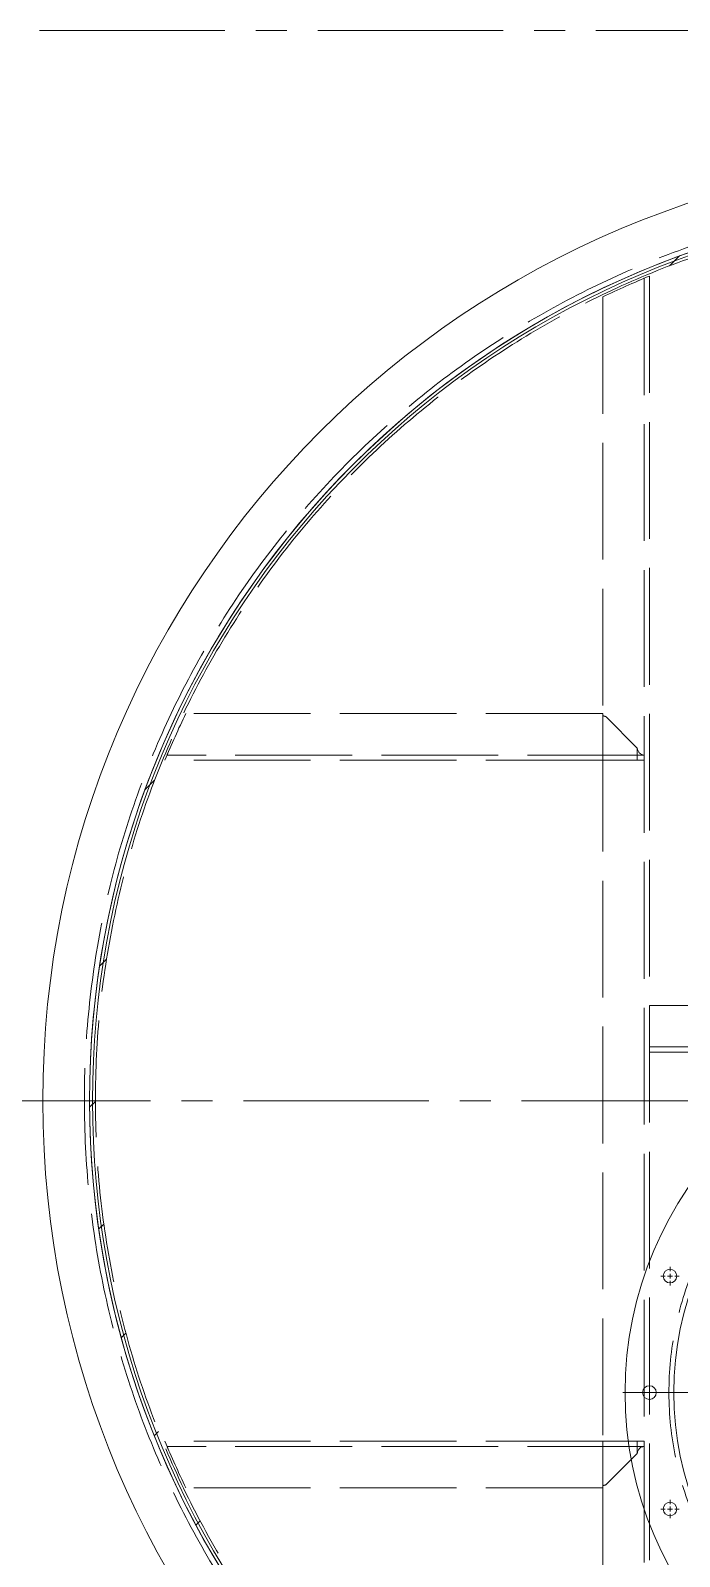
# Model space of a CAD drawing. Header units: millimetres. Extents: x 163705 to 1616509, y 81827 to 302547.
# Drawn here: x 1284949 to 1285616, y 143891 to 145460 of the extents above; entities that cross this region are included whole.
import ezdxf

# ---------------------------------------------------------------- set-up
doc = ezdxf.new("R2010")
doc.units = ezdxf.units.MM
doc.header["$LTSCALE"] = 10
doc.linetypes.add('ACAD_ISO02W100', pattern=[15, 12, -3])
doc.linetypes.add('CENTER2', pattern=[28.575000000000003, 19.05, -3.175, 3.175, -3.175])
for name, color, linetype, lineweight in [('1-中心线', 1, 'CENTER2', 0), ('1-虚线', 8, 'ACAD_ISO02W100', 0), ('1-设备轮廓', 2, 'Continuous', 18)]:
    doc.layers.add(name, color=color, linetype=linetype, lineweight=lineweight)

# ---------------------------------------------------------------- blocks, each defined once
blk = doc.blocks.new('SW_CENTERMARKSYMBOL_13')
at = {"layer": '1-中心线'}
for q in [(-1002.5, 0), (-927.4999999999999, 0)]:
    blk.add_line((-4.999999999999866, 0), q, dxfattribs=at)
blk = doc.blocks.new('SW_CENTERMARKSYMBOL_21')
at = {"layer": '1-中心线'}
for p, q in [((-4.999999999999866, 0), (-9.499999999999787, 0)), ((0, 0), (-2.499999999999725, 0)), ((0, 4.999999999999866), (0, 9.499999999999787)), ((0, 0), (0, 2.500000000000141)), ((0, 0), (0, -2.500000000000141)), ((0, 0), (2.500000000000141, 0)), ((5.000000000000282, 0), (9.500000000000203, 0)), ((0, -4.999999999999866), (0, -9.500000000000203))]:
    blk.add_line(p, q, dxfattribs=at)
blk = doc.blocks.new('SW_CENTERMARKSYMBOL_22')
at = {"layer": '1-中心线'}
for p, q in [((-5.000000000000282, 300.0000000000001), (-9.500000000000203, 300.0000000000001)), ((0, 300.0000000000001), (-2.500000000000141, 300.0000000000001)), ((0, 304.9999999999999), (0, 309.5000000000003)), ((0, 300.0000000000001), (0, 302.5000000000002)), ((0, 300.0000000000001), (0, 297.4999999999999)), ((0, 300.0000000000001), (2.499999999999725, 300.0000000000001)), ((4.999999999999866, 300.0000000000001), (9.499999999999787, 300.0000000000001)), ((0, 295.0000000000002), (0, 290.4999999999998)), ((-5.000000000000282, 0), (-9.500000000000203, 0)), ((0, 0), (-2.500000000000141, 0)), ((0, 5.000000000000074), (0, 9.499999999999995)), ((0, 0), (0, 2.500000000000141)), ((0, 0), (0, -2.499999999999933)), ((0, 0), (2.499999999999725, 0)), ((4.999999999999866, 0), (9.499999999999787, 0)), ((0, -4.999999999999866), (0, -9.499999999999995))]:
    blk.add_line(p, q, dxfattribs=at)
blk = doc.blocks.new('SW_CENTERMARKSYMBOL_23')
at = {"layer": '1-中心线'}
for p, q in [((-4.999999999999866, 0), (-9.499999999999787, 0)), ((0, 0), (-2.499999999999725, 0)), ((0, 5.000000000000074), (0, 9.499999999999995)), ((0, 0), (0, 2.500000000000141)), ((0, 0), (0, -2.499999999999933)), ((0, 0), (2.500000000000141, 0)), ((5.000000000000282, 0), (9.500000000000203, 0)), ((0, -4.999999999999866), (0, -9.499999999999995))]:
    blk.add_line(p, q, dxfattribs=at)
blk = doc.blocks.new('SW_CENTERMARKSYMBOL_37')
at = {"layer": '1-中心线'}
for p, q in [((0, 4.999999999999866), (0, 377.4999999999998)), ((-5.000000000000282, 0), (-377.5000000000001, 0)), ((0, 0), (-2.500000000000141, 0)), ((0, 0), (0, 2.499999999999933)), ((0, 0), (0, -2.500000000000141)), ((0, 0), (2.499999999999725, 0)), ((4.999999999999866, 0), (377.4999999999997, 0)), ((0, -5.000000000000074), (0, -377.5000000000001))]:
    blk.add_line(p, q, dxfattribs=at)
blk = doc.blocks.new('LFHBF-LC1-00A_俯视图')
at = {"layer": '1-虚线', "lineweight": 18}
h = blk.add_hatch(dxfattribs=at)
h.set_pattern_fill('ANSI31', color=256, scale=30, style=0)
h.set_pattern_definition([(45, (-1357.895826168232, -803.9953098043657), (-67.35192090801866, 67.35192090801866), [])])
edge = h.paths.add_edge_path(flags=0)
edge.add_arc((1002.5, 1308.982633047315), 925, 0, 360)
edge = h.paths.add_edge_path(flags=0)
edge.add_arc((1002.5, 1308.982633047315), 919, 0, 360)
for p, q in [((647.1999999999966, 2154.352912865572), (647.2000000000025, 463.6123532290555)), ((652.4999999999964, 2156.560948012958), (652.5000000000023, 461.40431808167)), ((604.4999999999968, 2135.109136677357), (604.5000000000025, 482.8561294172705)), ((604.499999999998, 1706.982633047314), (176.3734963699546, 1706.982633047312)), ((604.499999999998, 1706.982633047314), (604.4999999999984, 1658.982633047314)), ((640.0362277061395, 1671.446405341173), (608.0818861469274, 1703.400746900385)), ((647.1999999999985, 1664.282633047314), (157.1297201817401, 1664.282633047312)), ((640.0362277061395, 1671.446405341173), (640.0362277061395, 1658.982633047314)), ((647.1999999999985, 1664.282633047314), (647.1999999999985, 1658.982633047314)), ((604.4999999999984, 1658.982633047314), (154.9216850343546, 1658.982633047312)), ((604.4999999999984, 1658.982633047314), (640.0362277061395, 1658.982633047314)), ((647.1999999999985, 1658.982633047314), (640.0362277061395, 1658.982633047314)), ((652.4999999999982, 1406.982633047314), (652.4999999999982, 1358.982633047314)), ((1352.499999999998, 1406.982633047317), (652.4999999999982, 1406.982633047314)), ((1352.499999999998, 1364.282633047317), (652.4999999999982, 1364.282633047314)), ((1352.499999999998, 1358.982633047317), (652.4999999999982, 1358.982633047314)), ((604.5000000000009, 958.9826330473138), (154.9216850343566, 958.9826330473124)), ((604.5000000000009, 958.9826330473138), (604.5000000000009, 910.9826330473138)), ((604.5000000000009, 958.9826330473138), (640.036227706142, 958.9826330473138)), ((640.036227706142, 958.9826330473138), (640.036227706142, 946.5188607534542)), ((647.200000000001, 958.9826330473138), (640.036227706142, 958.9826330473138)), ((647.200000000001, 958.9826330473138), (647.200000000001, 953.6826330473139)), ((647.200000000001, 953.6826330473139), (157.1297201817424, 953.6826330473123)), ((640.036227706142, 946.5188607534542), (608.0818861469304, 914.5645191942431)), ((604.5000000000009, 910.9826330473138), (176.3734963699576, 910.9826330473122))]:
    blk.add_line(p, q, dxfattribs=at)
at = {"layer": '1-虚线', "lineweight": 18, "flags": 128}
for points in [[(647.1999999999966, 2154.352912865572), (646.8014572758707, 2154.185299100807), (645.6710778765614, 2153.708695351673), (643.9037984993056, 2152.959981244098), (641.56150321621, 2151.960925495856), (640.0362277061379, 2151.306213255363)], [(160.1764197919495, 1671.446405341172), (159.0050698046559, 1668.71211854267), (158.0140257079186, 1666.379386283764), (157.374613485084, 1664.864749861317), (157.1338857840522, 1664.29254416074), (157.1297201817401, 1664.282633047312)], [(160.1764197919515, 946.5188607534533), (159.005069804658, 949.2531475519554), (158.0140257079206, 951.5858798108611), (157.3746134850862, 953.1005162333081), (157.1338857840547, 953.6727219338841), (157.1297201817424, 953.6826330473123)]]:
    blk.add_lwpolyline(points, dxfattribs=at)
at = {"layer": '1-虚线', "lineweight": 18}
blk.add_circle((1002.5, 1308.982633047315), 919, dxfattribs=at)
for centre, radius, start, end in [((1002.5, 1308.982633047315), 930.3000000000002, 270.0619413953247, 270), ((1002.5, 1308.982633047315), 917.0000000000002, 112.4377467555621, 115.7232051767504), ((1002.5, 1308.982633047315), 917.0000000000002, 154.2767948232465, 157.562253244438), ((1002.5, 1008.982633047315), 329.9999999999998, 270.3525916378453, 270), ((1002.5, 1308.982633047315), 917.0000000000002, 202.4377467555681, 205.7232051767535)]:
    blk.add_arc(centre, radius, start, end, dxfattribs=at)
for centre, major_axis, ratio, start_param, end_param in [((570.2329110659714, 1702.982633047313), (38.05745781689393, 0), 0.1051042352656785, 0.1047197551197897, 0.4500989817365025), ((647.1999999999985, 1672.282633047314), (0, 8), 0.9004040442978862, 1.675516081914532, 3.141592653589793), ((647.200000000001, 945.6826330473139), (0, 8), 0.900404044297801, 0, 1.466076571675355), ((570.2329110659739, 914.9826330473138), (38.05745781689438, 0), 0.1051042352656713, 5.833086325443168, 6.178465552060036)]:
    blk.add_ellipse(centre, major_axis=major_axis, ratio=ratio, start_param=start_param, end_param=end_param, dxfattribs=at)
at = {"layer": '1-设备轮廓'}
for centre, radius in [((1002.5, 1008.982633047312), 375), ((1002.5, 1008.982633047312), 324.9999999999995), ((673.6075827249326, 1128.689683211299), 7.000000000000227), ((652.5000000000002, 1008.982633047314), 7), ((673.607582724931, 889.2755828833303), 7)]:
    blk.add_circle(centre, radius, dxfattribs=at)
for radius, start, end in [(973, 270.0619413953247, 270), (925.0000000000005, 20.23955051540214, 180), (925.0000000000005, 20.23955051540214, 270), (922.0000000000003, 20.30830432585196, 339.691695674148), (925.0000000000003, 180, 339.7604494845979)]:
    blk.add_arc((1002.5, 1308.982633047315), radius, start, end, dxfattribs=at)
at = {"layer": '1-中心线'}
for name, p in [('SW_CENTERMARKSYMBOL_13', (1002.5, 1308.982633047315)), ('SW_CENTERMARKSYMBOL_37', (1002.5, 1008.982633047312)), ('SW_CENTERMARKSYMBOL_22', (652.5000000000002, 1008.982633047314)), ('SW_CENTERMARKSYMBOL_21', (673.6075827249326, 1128.689683211299)), ('SW_CENTERMARKSYMBOL_23', (673.607582724931, 889.2755828833303))]:
    blk.add_blockref(name, p, dxfattribs=at)

msp = doc.modelspace()

# ---------------------------------------------------------------- linework, layer by layer
at = {"layer": '1-中心线'}
msp.add_line((1253811.702983015, 145459.631733315), (1295576.453206118, 145459.631733315), dxfattribs=at)

# ---------------------------------------------------------------- block references
msp.add_blockref('LFHBF-LC1-00A_俯视图', (1284932.384503346, 143050.6375769519))

doc.saveas('drawing.dxf')
